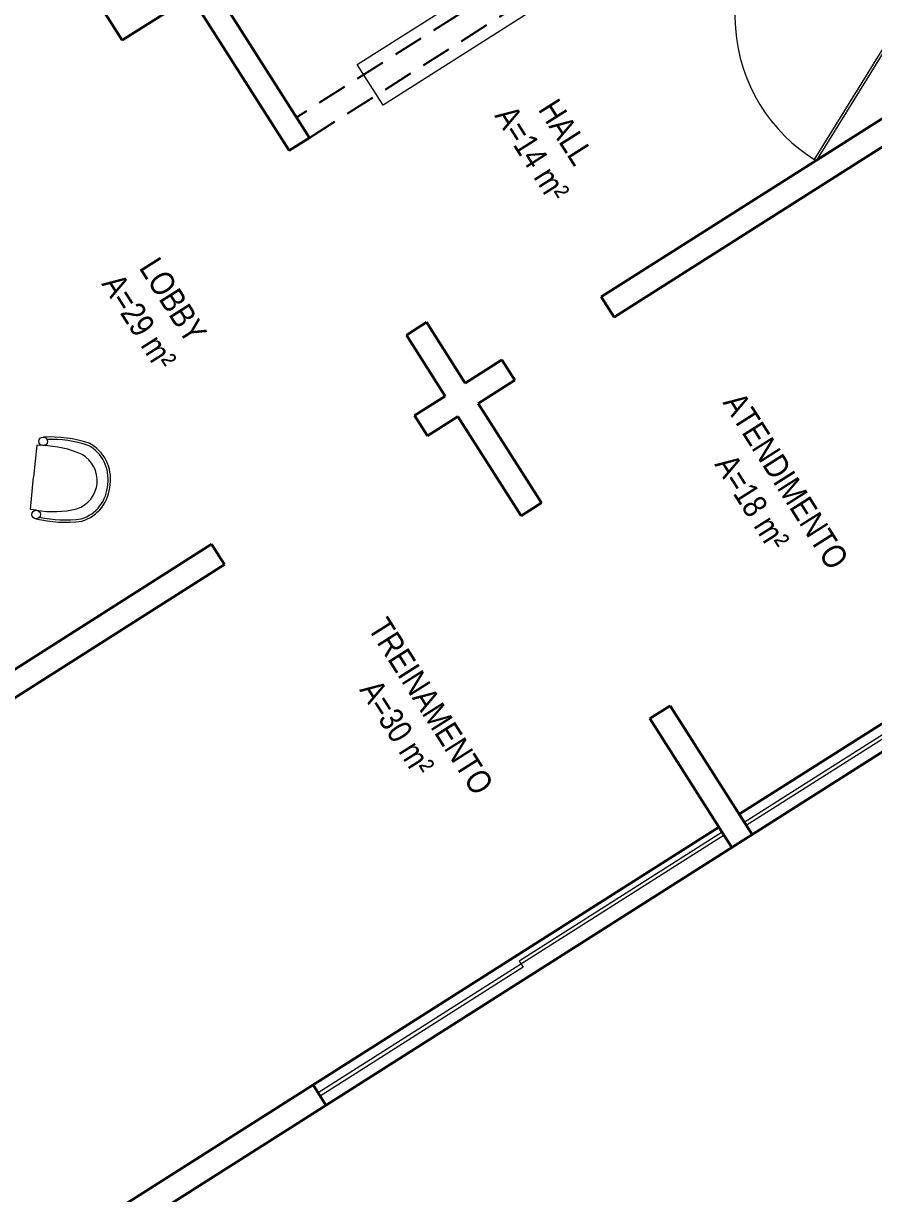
# Model space of a CAD drawing. Header units: metres. Extents: x -71 to 881, y -503 to 661.
# Drawn here: x 193.01 to 200.08, y 516.28 to 526.02 of the extents above; entities that cross this region are included whole.
import ezdxf

# ---------------------------------------------------------------- set-up
doc = ezdxf.new("R2010")
doc.units = ezdxf.units.M
doc.linetypes.add('ACAD_ISO02W100', pattern=[15, 12, -3])
doc.linetypes.add('CACHE', pattern=[0.375, 0.25, -0.125])
for name, color, linetype, lineweight in [('02. Paredes', 6, 'Continuous', 30), ('03. Esquadria janelas', 2, 'Continuous', 15), ('03. Esquadria Porta', 2, 'Continuous', 15), ('05. Textos', 5, 'Continuous', 0), ('07. Mobiliário', 51, 'Continuous', 5), ('08. Projeção', 1, 'ACAD_ISO02W100', 5)]:
    doc.layers.add(name, color=color, linetype=linetype, lineweight=lineweight)
doc.layers.add('02.b. Parede a demolir', color=1, linetype='CACHE')
doc.styles.add('ESC 1.100', font='ARIALN.TTF', dxfattribs={"height": 0.2})

msp = doc.modelspace()

# ---------------------------------------------------------------- linework, layer by layer
msp.add_lwpolyline([(179.1019, 535.8252), (189.848, 542.6498), (203.0789, 521.816), (192.375, 515.0183), (179.1019, 535.8252)])
at = {"layer": '02. Paredes'}
for p, q in [((194.5718, 526.3523), (195.3867, 525.0692)), ((193.8284, 525.8802), (194.403, 526.2451)), ((194.403, 526.2451), (195.2179, 524.962)), ((193.6622, 526.1419), (193.8284, 525.8802)), ((197.8152, 523.7447), (200.6932, 525.5725)), ((197.9224, 523.5759), (200.8005, 525.4036)), ((195.2179, 524.962), (195.3867, 525.0692)), ((197.8152, 523.7447), (197.9224, 523.5759)), ((196.1936, 523.4256), (196.3624, 523.5329)), ((196.3624, 523.5329), (196.6841, 523.0264)), ((196.1936, 523.4256), (196.5152, 522.9192)), ((196.6841, 523.0264), (196.988, 523.2194)), ((196.988, 523.2194), (197.0952, 523.0505)), ((196.7913, 522.8575), (197.0952, 523.0505)), ((196.262, 522.7583), (196.5152, 522.9192)), ((196.7913, 522.8575), (197.3167, 522.0303)), ((196.262, 522.7583), (196.3692, 522.5895)), ((196.3692, 522.5895), (196.6224, 522.7503)), ((196.6224, 522.7503), (197.1478, 521.923)), ((197.1478, 521.923), (197.3167, 522.0303)), ((198.9625, 519.4387), (202.8028, 521.8776)), ((192.375, 515.0183), (203.0789, 521.816)), ((190.1582, 518.882), (194.5737, 521.6861)), ((194.5737, 521.6861), (194.6809, 521.5173)), ((190.2654, 518.7132), (194.6809, 521.5173)), ((198.22, 520.2347), (198.3888, 520.342)), ((198.3888, 520.342), (199.0697, 519.2699)), ((198.22, 520.2347), (198.9009, 519.1627)), ((199.0697, 519.2699), (198.9625, 519.4387)), ((192.4366, 515.2943), (198.7936, 519.3315)), ((198.7936, 519.3315), (198.9009, 519.1627)), ((195.417, 517.1871), (195.5242, 517.0183))]:
    msp.add_line(p, q, dxfattribs=at)
at = {"layer": '02.b. Parede a demolir'}
msp.add_lwpolyline([(197.3699, 526.3287), (197.2627, 526.4975), (195.2795, 525.2381), (195.3867, 525.0692)], close=True, dxfattribs=at)
at = {"layer": '03. Esquadria janelas'}
for p, q in [((201.7573, 521.1189), (199.0054, 519.3712)), ((200.3974, 520.2197), (199.0214, 519.3459)), ((198.8365, 519.264), (195.4599, 517.1196)), ((198.8204, 519.2893), (197.1321, 518.2171)), ((197.1321, 518.2171), (197.1643, 518.1664)), ((197.1643, 518.1664), (195.476, 517.0942))]:
    msp.add_line(p, q, dxfattribs=at)
at = {"layer": '03. Esquadria Porta'}
msp.add_lwpolyline([(199.606, 524.8763), (200.4573, 526.2546), (200.4384, 526.2662), (199.5871, 524.8879)], close=True, dxfattribs=at)
at = {"layer": '07. Mobiliário'}
for p, q in [((195.7852, 525.6777), (197.2091, 526.5819)), ((197.4235, 526.2443), (195.9996, 525.34)), ((195.9996, 525.34), (195.7852, 525.6777)), ((193.118, 522.5116), (193.0924, 522.2432)), ((193.1678, 522.5068), (193.118, 522.5116)), ((193.0668, 521.9748), (193.0924, 522.2432)), ((193.1166, 521.97), (193.0668, 521.9748))]:
    msp.add_line(p, q, dxfattribs=at)
for centre in [(193.1712, 522.5423), (193.1132, 521.9345)]:
    msp.add_circle(centre, 0.0357, dxfattribs=at)
for centre, radius, start, end in [((193.2282, 521.539), 1.0403, 71.6977, 92.95621), ((193.2282, 521.539), 1.0203, 71.79521, 91.42883), ((193.1496, 521.6547), 0.8523, 66.0894, 88.77637), ((193.3968, 522.2309), 0.3154, 351.71025, 61.56924), ((193.3968, 522.2309), 0.3354, 351.71025, 61.87814), ((193.3681, 522.2142), 0.2537, 355.15996, 59.96805), ((193.3686, 522.2196), 0.2537, 289.13726, 353.94535), ((193.3937, 522.1977), 0.3154, 287.53607, 357.39506), ((193.3937, 522.1977), 0.3354, 287.22718, 357.39506), ((193.2598, 522.8102), 0.8523, 260.32894, 283.01592), ((193.3589, 522.909), 1.0403, 256.1491, 277.40761), ((193.3589, 522.909), 1.0203, 257.67649, 277.31011)]:
    msp.add_arc(centre, radius, start, end, dxfattribs=at)
at = {"layer": '08. Projeção'}
msp.add_arc((200.3375, 526.0817), 1.41, 129.45448, 238.74833, dxfattribs=at)

# ---------------------------------------------------------------- texts
at = {"layer": '05. Textos', "char_height": 0.2, "width": 6.866758, "attachment_point": 2, "rotation": 302.38806, "style": 'ESC 1.100'}
for s, insert in [('HALL\\PA=14 m²', (197.6068, 525.17)), ('LOBBY\\PA=29 m²', (194.3378, 523.7705)), ('ATENDIMENTO\\PA=18 m²', (199.437, 522.2679)), ('TREINAMENTO\\PA=30 m²', (196.4833, 520.3921))]:
    msp.add_mtext(s, dxfattribs=dict(at, insert=insert))

doc.saveas('drawing.dxf')
